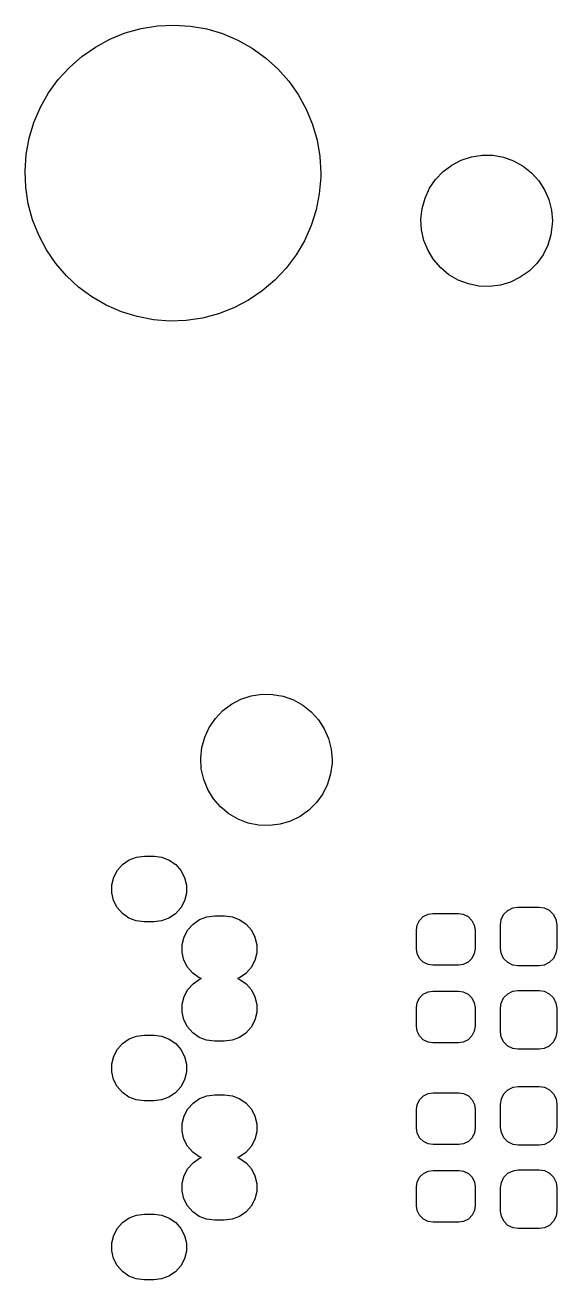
# Model space of a CAD drawing. Extents: x 2.43 to 5.08, y -5.32 to -2.66.
# Drawn here: x 2.426 to 2.872, y -3.728 to -2.676 of the extents above; entities that cross this region are included whole.
import ezdxf

# ---------------------------------------------------------------- set-up
doc = ezdxf.new("R2010")
doc.units = 0
doc.header["$MEASUREMENT"] = 0
doc.layers.add('BLACK', color=7, linetype='CONTINUOUS')

msp = doc.modelspace()

# ---------------------------------------------------------------- linework, layer by layer
at = {"layer": 'BLACK', "linetype": 'CONTINUOUS'}
for p, q in [((2.51003, -2.6826), (2.52337, -2.67888)), ((2.52337, -2.67888), (2.53704, -2.67666)), ((2.53704, -2.67666), (2.55087, -2.67599)), ((2.55087, -2.67599), (2.56468, -2.67686)), ((2.56468, -2.67686), (2.57832, -2.67926)), ((2.57832, -2.67926), (2.5916, -2.68317)), ((2.48502, -2.69437), (2.4972, -2.68779)), ((2.4972, -2.68779), (2.51003, -2.6826)), ((2.5916, -2.68317), (2.60436, -2.68854)), ((2.60436, -2.68854), (2.61645, -2.69529)), ((2.46323, -2.71139), (2.47365, -2.70227)), ((2.47365, -2.70227), (2.48502, -2.69437)), ((2.61645, -2.69529), (2.62771, -2.70335)), ((2.45389, -2.72162), (2.46323, -2.71139)), ((2.62771, -2.70335), (2.638, -2.71261)), ((2.638, -2.71261), (2.64719, -2.72297)), ((2.44576, -2.73282), (2.45389, -2.72162)), ((2.64719, -2.72297), (2.65517, -2.73428)), ((2.43892, -2.74486), (2.44576, -2.73282)), ((2.65517, -2.73428), (2.66184, -2.74641)), ((2.43346, -2.75758), (2.43892, -2.74486)), ((2.66184, -2.74641), (2.66712, -2.75922)), ((2.42946, -2.77084), (2.43346, -2.75758)), ((2.66712, -2.75922), (2.67093, -2.77252)), ((2.42696, -2.78446), (2.42946, -2.77084)), ((2.67093, -2.77252), (2.67324, -2.78618)), ((2.426, -2.79827), (2.42696, -2.78446)), ((2.67324, -2.78618), (2.67402, -2.8)), ((2.79183, -2.78919), (2.80042, -2.78638)), ((2.80042, -2.78638), (2.80934, -2.78502)), ((2.80934, -2.78502), (2.81838, -2.78513)), ((2.81838, -2.78513), (2.82727, -2.78671)), ((2.77659, -2.79878), (2.78382, -2.79336)), ((2.78382, -2.79336), (2.79183, -2.78919)), ((2.82727, -2.78671), (2.83578, -2.78973)), ((2.83578, -2.78973), (2.84369, -2.79409)), ((2.84369, -2.79409), (2.85078, -2.79969)), ((2.42658, -2.8121), (2.426, -2.79827)), ((2.67397, -2.80346), (2.67281, -2.81726)), ((2.67402, -2.8), (2.67397, -2.80346)), ((2.76526, -2.81277), (2.77035, -2.80531)), ((2.77035, -2.80531), (2.77659, -2.79878)), ((2.85078, -2.79969), (2.85686, -2.80637)), ((2.85686, -2.80637), (2.86176, -2.81395)), ((2.42869, -2.82578), (2.42658, -2.8121)), ((2.67281, -2.81726), (2.67012, -2.83084)), ((2.76146, -2.82097), (2.76526, -2.81277)), ((2.86176, -2.81395), (2.86537, -2.82224)), ((2.43232, -2.83915), (2.42869, -2.82578)), ((2.75905, -2.82967), (2.76146, -2.82097)), ((2.86537, -2.82224), (2.86757, -2.831)), ((2.43742, -2.85202), (2.43232, -2.83915)), ((2.67012, -2.83084), (2.66593, -2.84404)), ((2.75809, -2.83865), (2.75905, -2.82967)), ((2.75861, -2.84767), (2.75809, -2.83865)), ((2.86757, -2.831), (2.86831, -2.84)), ((2.66593, -2.84404), (2.6603, -2.85669)), ((2.76059, -2.85648), (2.75861, -2.84767)), ((2.86824, -2.84269), (2.86706, -2.85165)), ((2.86831, -2.84), (2.86824, -2.84269)), ((2.44392, -2.86424), (2.43742, -2.85202)), ((2.6603, -2.85669), (2.6533, -2.86863)), ((2.76399, -2.86485), (2.76059, -2.85648)), ((2.86706, -2.85165), (2.86444, -2.86029)), ((2.45174, -2.87567), (2.44392, -2.86424)), ((2.6533, -2.86863), (2.645, -2.87972)), ((2.76871, -2.87255), (2.76399, -2.86485)), ((2.86043, -2.86839), (2.85516, -2.87572)), ((2.86444, -2.86029), (2.86043, -2.86839)), ((2.46079, -2.88615), (2.45174, -2.87567)), ((2.645, -2.87972), (2.63552, -2.88981)), ((2.77462, -2.87938), (2.76871, -2.87255)), ((2.78157, -2.88515), (2.77462, -2.87938)), ((2.85516, -2.87572), (2.84877, -2.8821)), ((2.47095, -2.89556), (2.46079, -2.88615)), ((2.63552, -2.88981), (2.62498, -2.89878)), ((2.78937, -2.88971), (2.78157, -2.88515)), ((2.79781, -2.89293), (2.78937, -2.88971)), ((2.8333, -2.89132), (2.82465, -2.89391)), ((2.84141, -2.88734), (2.8333, -2.89132)), ((2.84877, -2.8821), (2.84141, -2.88734)), ((2.48209, -2.90377), (2.47095, -2.89556)), ((2.62498, -2.89878), (2.6135, -2.90652)), ((2.80666, -2.89473), (2.79781, -2.89293)), ((2.81569, -2.89506), (2.80666, -2.89473)), ((2.82465, -2.89391), (2.81569, -2.89506)), ((2.49408, -2.91069), (2.48209, -2.90377)), ((2.50677, -2.91624), (2.49408, -2.91069)), ((2.6135, -2.90652), (2.60123, -2.91294)), ((2.52, -2.92033), (2.50677, -2.91624)), ((2.5336, -2.92293), (2.52, -2.92033)), ((2.5474, -2.92399), (2.5336, -2.92293)), ((2.57494, -2.92148), (2.56124, -2.92351)), ((2.58832, -2.91795), (2.57494, -2.92148)), ((2.60123, -2.91294), (2.58832, -2.91795)), ((2.56124, -2.92351), (2.5474, -2.92399)), ((2.60707, -3.24092), (2.61565, -3.23811)), ((2.61565, -3.23811), (2.62458, -3.23675)), ((2.62458, -3.23675), (2.63361, -3.23686)), ((2.63361, -3.23686), (2.6425, -3.23844)), ((2.6425, -3.23844), (2.65102, -3.24146)), ((2.59183, -3.25052), (2.59905, -3.24509)), ((2.59905, -3.24509), (2.60707, -3.24092)), ((2.65102, -3.24146), (2.65893, -3.24582)), ((2.65893, -3.24582), (2.66602, -3.25142)), ((2.5805, -3.26451), (2.58559, -3.25705)), ((2.58559, -3.25705), (2.59183, -3.25052)), ((2.66602, -3.25142), (2.67209, -3.2581)), ((2.67209, -3.2581), (2.677, -3.26569)), ((2.5767, -3.2727), (2.5805, -3.26451)), ((2.677, -3.26569), (2.6806, -3.27397)), ((2.57428, -3.2814), (2.5767, -3.2727)), ((2.6806, -3.27397), (2.6828, -3.28273)), ((2.57332, -3.29039), (2.57428, -3.2814)), ((2.57384, -3.2994), (2.57332, -3.29039)), ((2.6828, -3.28273), (2.68354, -3.29173)), ((2.57583, -3.30821), (2.57384, -3.2994)), ((2.68348, -3.29442), (2.6823, -3.30338)), ((2.68354, -3.29173), (2.68348, -3.29442)), ((2.57923, -3.31658), (2.57583, -3.30821)), ((2.67967, -3.31202), (2.67567, -3.32012)), ((2.6823, -3.30338), (2.67967, -3.31202)), ((2.58395, -3.32429), (2.57923, -3.31658)), ((2.67567, -3.32012), (2.6704, -3.32746)), ((2.58986, -3.33111), (2.58395, -3.32429)), ((2.59681, -3.33688), (2.58986, -3.33111)), ((2.6704, -3.32746), (2.664, -3.33383)), ((2.60461, -3.34144), (2.59681, -3.33688)), ((2.61305, -3.34466), (2.60461, -3.34144)), ((2.64854, -3.34305), (2.63988, -3.34565)), ((2.65665, -3.33908), (2.64854, -3.34305)), ((2.664, -3.33383), (2.65665, -3.33908)), ((2.6219, -3.34646), (2.61305, -3.34466)), ((2.63093, -3.34679), (2.6219, -3.34646)), ((2.63988, -3.34565), (2.63093, -3.34679)), ((2.51329, -3.37558), (2.51949, -3.37324)), ((2.51949, -3.37324), (2.52606, -3.37244)), ((2.52606, -3.37244), (2.53394, -3.37244)), ((2.53394, -3.37244), (2.53423, -3.37244)), ((2.53423, -3.37244), (2.54079, -3.37331)), ((2.54079, -3.37331), (2.54696, -3.37571)), ((2.50033, -3.39012), (2.50343, -3.38427)), ((2.50343, -3.38427), (2.50784, -3.37933)), ((2.50784, -3.37933), (2.51329, -3.37558)), ((2.54696, -3.37571), (2.55238, -3.37952)), ((2.55238, -3.37952), (2.55673, -3.38451)), ((2.55673, -3.38451), (2.55977, -3.39039)), ((2.49869, -3.40317), (2.49872, -3.39655)), ((2.49872, -3.39655), (2.50033, -3.39012)), ((2.55977, -3.39039), (2.56131, -3.39683)), ((2.50023, -3.40961), (2.49869, -3.40317)), ((2.56128, -3.40345), (2.55967, -3.40988)), ((2.56131, -3.39683), (2.56128, -3.40345)), ((2.50327, -3.41549), (2.50023, -3.40961)), ((2.50762, -3.42048), (2.50327, -3.41549)), ((2.55657, -3.41573), (2.55216, -3.42067)), ((2.55967, -3.40988), (2.55657, -3.41573)), ((2.83084, -3.41785), (2.83519, -3.41572)), ((2.83519, -3.41572), (2.83943, -3.41509)), ((2.83943, -3.41509), (2.85715, -3.41509)), ((2.85715, -3.41509), (2.86136, -3.41571)), ((2.86136, -3.41571), (2.86572, -3.41784)), ((2.51304, -3.42429), (2.50762, -3.42048)), ((2.51921, -3.42669), (2.51304, -3.42429)), ((2.52577, -3.42756), (2.51921, -3.42669)), ((2.52606, -3.42756), (2.52577, -3.42756)), ((2.53394, -3.42756), (2.52606, -3.42756)), ((2.54051, -3.42676), (2.53394, -3.42756)), ((2.5467, -3.42442), (2.54051, -3.42676)), ((2.55216, -3.42067), (2.5467, -3.42442)), ((2.56689, -3.42933), (2.57235, -3.42558)), ((2.57235, -3.42558), (2.57854, -3.42324)), ((2.57854, -3.42324), (2.58512, -3.42244)), ((2.58512, -3.42244), (2.59299, -3.42244)), ((2.59299, -3.42244), (2.59328, -3.42244)), ((2.59328, -3.42244), (2.59985, -3.42331)), ((2.59985, -3.42331), (2.60602, -3.42571)), ((2.60602, -3.42571), (2.61143, -3.42952)), ((2.75477, -3.43041), (2.75676, -3.42634)), ((2.75676, -3.42634), (2.75995, -3.42314)), ((2.75995, -3.42314), (2.76401, -3.42115)), ((2.76401, -3.42115), (2.76797, -3.42057)), ((2.76797, -3.42057), (2.78963, -3.42057)), ((2.78963, -3.42057), (2.79356, -3.42114)), ((2.79356, -3.42114), (2.79763, -3.42313)), ((2.79763, -3.42313), (2.80083, -3.42632)), ((2.80083, -3.42632), (2.80283, -3.43039)), ((2.82467, -3.42986), (2.82528, -3.42564)), ((2.82528, -3.42564), (2.82741, -3.42128)), ((2.82741, -3.42128), (2.83084, -3.41785)), ((2.86572, -3.41784), (2.86915, -3.42126)), ((2.86915, -3.42126), (2.87129, -3.42561)), ((2.87129, -3.42561), (2.87191, -3.42986)), ((2.55939, -3.44012), (2.56249, -3.43427)), ((2.56249, -3.43427), (2.56689, -3.42933)), ((2.61143, -3.42952), (2.61579, -3.43451)), ((2.61579, -3.43451), (2.61882, -3.44039)), ((2.75419, -3.43435), (2.75477, -3.43041)), ((2.75419, -3.45009), (2.75419, -3.43435)), ((2.80283, -3.43039), (2.80341, -3.43435)), ((2.80341, -3.43435), (2.80341, -3.45009)), ((2.82467, -3.44954), (2.82467, -3.42986)), ((2.87191, -3.42986), (2.87191, -3.44954)), ((2.55774, -3.45317), (2.55778, -3.44655)), ((2.55778, -3.44655), (2.55939, -3.44012)), ((2.61882, -3.44039), (2.62037, -3.44683)), ((2.62037, -3.44683), (2.62033, -3.45345)), ((2.55929, -3.45961), (2.55774, -3.45317)), ((2.56232, -3.46549), (2.55929, -3.45961)), ((2.62033, -3.45345), (2.61872, -3.45988)), ((2.75477, -3.45405), (2.75419, -3.45009)), ((2.75677, -3.45812), (2.75477, -3.45405)), ((2.75997, -3.46131), (2.75677, -3.45812)), ((2.80084, -3.4581), (2.79765, -3.4613)), ((2.80283, -3.45403), (2.80084, -3.4581)), ((2.80341, -3.45009), (2.80283, -3.45403)), ((2.82529, -3.45379), (2.82467, -3.44954)), ((2.82743, -3.45814), (2.82529, -3.45379)), ((2.83086, -3.46156), (2.82743, -3.45814)), ((2.86917, -3.45812), (2.86574, -3.46155)), ((2.87129, -3.45376), (2.86917, -3.45812)), ((2.87191, -3.44954), (2.87129, -3.45376)), ((2.56668, -3.47048), (2.56232, -3.46549)), ((2.61562, -3.46573), (2.61122, -3.47067)), ((2.61872, -3.45988), (2.61562, -3.46573)), ((2.76404, -3.4633), (2.75997, -3.46131)), ((2.76797, -3.46387), (2.76404, -3.4633)), ((2.78963, -3.46387), (2.76797, -3.46387)), ((2.79359, -3.46329), (2.78963, -3.46387)), ((2.79765, -3.4613), (2.79359, -3.46329)), ((2.83521, -3.46369), (2.83086, -3.46156)), ((2.83943, -3.46431), (2.83521, -3.46369)), ((2.85715, -3.46431), (2.83943, -3.46431)), ((2.86139, -3.46368), (2.85715, -3.46431)), ((2.86574, -3.46155), (2.86139, -3.46368)), ((2.56249, -3.48427), (2.56689, -3.47933)), ((2.5721, -3.47429), (2.56668, -3.47048)), ((2.56689, -3.47933), (2.57235, -3.47558)), ((2.5739, -3.47499), (2.5721, -3.47429)), ((2.57235, -3.47558), (2.5739, -3.47499)), ((2.60576, -3.47442), (2.60421, -3.47501)), ((2.60421, -3.47501), (2.60602, -3.47571)), ((2.61122, -3.47067), (2.60576, -3.47442)), ((2.60602, -3.47571), (2.61143, -3.47952)), ((2.61143, -3.47952), (2.61579, -3.48451)), ((2.55778, -3.49655), (2.55939, -3.49012)), ((2.55939, -3.49012), (2.56249, -3.48427)), ((2.61579, -3.48451), (2.61882, -3.49039)), ((2.61882, -3.49039), (2.62037, -3.49683)), ((2.75676, -3.4913), (2.75995, -3.4881)), ((2.75995, -3.4881), (2.76401, -3.48611)), ((2.76401, -3.48611), (2.76797, -3.48553)), ((2.76797, -3.48553), (2.78963, -3.48553)), ((2.78963, -3.48553), (2.79356, -3.4861)), ((2.79356, -3.4861), (2.79763, -3.48809)), ((2.79763, -3.48809), (2.80083, -3.49128)), ((2.82741, -3.49128), (2.83084, -3.48785)), ((2.83084, -3.48785), (2.83519, -3.48572)), ((2.83519, -3.48572), (2.83943, -3.48509)), ((2.83943, -3.48509), (2.85715, -3.48509)), ((2.85715, -3.48509), (2.86136, -3.48571)), ((2.86136, -3.48571), (2.86572, -3.48784)), ((2.86572, -3.48784), (2.86915, -3.49126)), ((2.55774, -3.50317), (2.55778, -3.49655)), ((2.62037, -3.49683), (2.62033, -3.50345)), ((2.75419, -3.49931), (2.75477, -3.49537)), ((2.75419, -3.51505), (2.75419, -3.49931)), ((2.75477, -3.49537), (2.75676, -3.4913)), ((2.80083, -3.49128), (2.80283, -3.49535)), ((2.80283, -3.49535), (2.80341, -3.49931)), ((2.80341, -3.49931), (2.80341, -3.51505)), ((2.82467, -3.49986), (2.82528, -3.49564)), ((2.82467, -3.51954), (2.82467, -3.49986)), ((2.82528, -3.49564), (2.82741, -3.49128)), ((2.86915, -3.49126), (2.87129, -3.49561)), ((2.87129, -3.49561), (2.87191, -3.49986)), ((2.87191, -3.49986), (2.87191, -3.51954)), ((2.55929, -3.50961), (2.55774, -3.50317)), ((2.56232, -3.51549), (2.55929, -3.50961)), ((2.61872, -3.50988), (2.61562, -3.51573)), ((2.62033, -3.50345), (2.61872, -3.50988)), ((2.51949, -3.52324), (2.52606, -3.52244)), ((2.52606, -3.52244), (2.53394, -3.52244)), ((2.53394, -3.52244), (2.53423, -3.52244)), ((2.53423, -3.52244), (2.54079, -3.52331)), ((2.56668, -3.52048), (2.56232, -3.51549)), ((2.5721, -3.52429), (2.56668, -3.52048)), ((2.61122, -3.52067), (2.60576, -3.52442)), ((2.61562, -3.51573), (2.61122, -3.52067)), ((2.75477, -3.51901), (2.75419, -3.51505)), ((2.75677, -3.52308), (2.75477, -3.51901)), ((2.80283, -3.51899), (2.80084, -3.52306)), ((2.80341, -3.51505), (2.80283, -3.51899)), ((2.82529, -3.52379), (2.82467, -3.51954)), ((2.87191, -3.51954), (2.87129, -3.52376)), ((2.50343, -3.53427), (2.50784, -3.52933)), ((2.50784, -3.52933), (2.51329, -3.52558)), ((2.51329, -3.52558), (2.51949, -3.52324)), ((2.54079, -3.52331), (2.54696, -3.52571)), ((2.54696, -3.52571), (2.55238, -3.52952)), ((2.55238, -3.52952), (2.55673, -3.53451)), ((2.57826, -3.52669), (2.5721, -3.52429)), ((2.58483, -3.52756), (2.57826, -3.52669)), ((2.58512, -3.52756), (2.58483, -3.52756)), ((2.59299, -3.52756), (2.58512, -3.52756)), ((2.59957, -3.52676), (2.59299, -3.52756)), ((2.60576, -3.52442), (2.59957, -3.52676)), ((2.75997, -3.52627), (2.75677, -3.52308)), ((2.76404, -3.52826), (2.75997, -3.52627)), ((2.76797, -3.52883), (2.76404, -3.52826)), ((2.78963, -3.52883), (2.76797, -3.52883)), ((2.79359, -3.52825), (2.78963, -3.52883)), ((2.79765, -3.52626), (2.79359, -3.52825)), ((2.80084, -3.52306), (2.79765, -3.52626)), ((2.82743, -3.52814), (2.82529, -3.52379)), ((2.83086, -3.53156), (2.82743, -3.52814)), ((2.83521, -3.53369), (2.83086, -3.53156)), ((2.86574, -3.53155), (2.86139, -3.53368)), ((2.86917, -3.52812), (2.86574, -3.53155)), ((2.87129, -3.52376), (2.86917, -3.52812)), ((2.49872, -3.54655), (2.50033, -3.54012)), ((2.50033, -3.54012), (2.50343, -3.53427)), ((2.55673, -3.53451), (2.55977, -3.54039)), ((2.55977, -3.54039), (2.56131, -3.54683)), ((2.83943, -3.53431), (2.83521, -3.53369)), ((2.85715, -3.53431), (2.83943, -3.53431)), ((2.86139, -3.53368), (2.85715, -3.53431)), ((2.49869, -3.55317), (2.49872, -3.54655)), ((2.50023, -3.55961), (2.49869, -3.55317)), ((2.56128, -3.55345), (2.55967, -3.55988)), ((2.56131, -3.54683), (2.56128, -3.55345)), ((2.50327, -3.56549), (2.50023, -3.55961)), ((2.55967, -3.55988), (2.55657, -3.56573)), ((2.50762, -3.57048), (2.50327, -3.56549)), ((2.51304, -3.57429), (2.50762, -3.57048)), ((2.51921, -3.57669), (2.51304, -3.57429)), ((2.5467, -3.57442), (2.54051, -3.57676)), ((2.55216, -3.57067), (2.5467, -3.57442)), ((2.55657, -3.56573), (2.55216, -3.57067)), ((2.57235, -3.57558), (2.57854, -3.57324)), ((2.57854, -3.57324), (2.58512, -3.57244)), ((2.58512, -3.57244), (2.59299, -3.57244)), ((2.59299, -3.57244), (2.59328, -3.57244)), ((2.59328, -3.57244), (2.59985, -3.57331)), ((2.59985, -3.57331), (2.60602, -3.57571)), ((2.75696, -3.57664), (2.76015, -3.57344)), ((2.76015, -3.57344), (2.76421, -3.57145)), ((2.76421, -3.57145), (2.76817, -3.57087)), ((2.76817, -3.57087), (2.78983, -3.57087)), ((2.78983, -3.57087), (2.79376, -3.57144)), ((2.79376, -3.57144), (2.79783, -3.57343)), ((2.79783, -3.57343), (2.80103, -3.57662)), ((2.82548, -3.57594), (2.82761, -3.57158)), ((2.82761, -3.57158), (2.83104, -3.56815)), ((2.83104, -3.56815), (2.83539, -3.56602)), ((2.83539, -3.56602), (2.83963, -3.56539)), ((2.83963, -3.56539), (2.85735, -3.56539)), ((2.85735, -3.56539), (2.86156, -3.56601)), ((2.86156, -3.56601), (2.86592, -3.56814)), ((2.86592, -3.56814), (2.86935, -3.57156)), ((2.86935, -3.57156), (2.87149, -3.57591)), ((2.52577, -3.57756), (2.51921, -3.57669)), ((2.52606, -3.57756), (2.52577, -3.57756)), ((2.53394, -3.57756), (2.52606, -3.57756)), ((2.54051, -3.57676), (2.53394, -3.57756)), ((2.55939, -3.59012), (2.56249, -3.58427)), ((2.56249, -3.58427), (2.56689, -3.57933)), ((2.56689, -3.57933), (2.57235, -3.57558)), ((2.60602, -3.57571), (2.61143, -3.57952)), ((2.61143, -3.57952), (2.61579, -3.58451)), ((2.61579, -3.58451), (2.61882, -3.59039)), ((2.75439, -3.58465), (2.75497, -3.58071)), ((2.75439, -3.60039), (2.75439, -3.58465)), ((2.75497, -3.58071), (2.75696, -3.57664)), ((2.80103, -3.57662), (2.80303, -3.58069)), ((2.80303, -3.58069), (2.80361, -3.58465)), ((2.80361, -3.58465), (2.80361, -3.60039)), ((2.82487, -3.58016), (2.82548, -3.57594)), ((2.82487, -3.59984), (2.82487, -3.58016)), ((2.87149, -3.57591), (2.87211, -3.58016)), ((2.87211, -3.58016), (2.87211, -3.59984)), ((2.55778, -3.59655), (2.55939, -3.59012)), ((2.61882, -3.59039), (2.62037, -3.59683)), ((2.55774, -3.60317), (2.55778, -3.59655)), ((2.55929, -3.60961), (2.55774, -3.60317)), ((2.62033, -3.60345), (2.61872, -3.60988)), ((2.62037, -3.59683), (2.62033, -3.60345)), ((2.75497, -3.60435), (2.75439, -3.60039)), ((2.75697, -3.60842), (2.75497, -3.60435)), ((2.80303, -3.60433), (2.80104, -3.6084)), ((2.80361, -3.60039), (2.80303, -3.60433)), ((2.82549, -3.60409), (2.82487, -3.59984)), ((2.82763, -3.60844), (2.82549, -3.60409)), ((2.87149, -3.60406), (2.86937, -3.60842)), ((2.87211, -3.59984), (2.87149, -3.60406)), ((2.56232, -3.61549), (2.55929, -3.60961)), ((2.56668, -3.62048), (2.56232, -3.61549)), ((2.61562, -3.61573), (2.61122, -3.62067)), ((2.61872, -3.60988), (2.61562, -3.61573)), ((2.76017, -3.61161), (2.75697, -3.60842)), ((2.76424, -3.6136), (2.76017, -3.61161)), ((2.76817, -3.61417), (2.76424, -3.6136)), ((2.78983, -3.61417), (2.76817, -3.61417)), ((2.79379, -3.61359), (2.78983, -3.61417)), ((2.79785, -3.6116), (2.79379, -3.61359)), ((2.80104, -3.6084), (2.79785, -3.6116)), ((2.83106, -3.61186), (2.82763, -3.60844)), ((2.83541, -3.61399), (2.83106, -3.61186)), ((2.83963, -3.61461), (2.83541, -3.61399)), ((2.85735, -3.61461), (2.83963, -3.61461)), ((2.86159, -3.61398), (2.85735, -3.61461)), ((2.86594, -3.61185), (2.86159, -3.61398)), ((2.86937, -3.60842), (2.86594, -3.61185)), ((2.5721, -3.62429), (2.56668, -3.62048)), ((2.56689, -3.62933), (2.57235, -3.62558)), ((2.5739, -3.62499), (2.5721, -3.62429)), ((2.57235, -3.62558), (2.5739, -3.62499)), ((2.60576, -3.62442), (2.60421, -3.62501)), ((2.60421, -3.62501), (2.60602, -3.62571)), ((2.61122, -3.62067), (2.60576, -3.62442)), ((2.60602, -3.62571), (2.61143, -3.62952)), ((2.55939, -3.64012), (2.56249, -3.63427)), ((2.56249, -3.63427), (2.56689, -3.62933)), ((2.61143, -3.62952), (2.61579, -3.63451)), ((2.61579, -3.63451), (2.61882, -3.64039)), ((2.75696, -3.6416), (2.76015, -3.6384)), ((2.76015, -3.6384), (2.76421, -3.63641)), ((2.76421, -3.63641), (2.76817, -3.63583)), ((2.76817, -3.63583), (2.78983, -3.63583)), ((2.78983, -3.63583), (2.79376, -3.6364)), ((2.79376, -3.6364), (2.79783, -3.63839)), ((2.79783, -3.63839), (2.80103, -3.64158)), ((2.82761, -3.64158), (2.83104, -3.63815)), ((2.83104, -3.63815), (2.83539, -3.63602)), ((2.83539, -3.63602), (2.83963, -3.63539)), ((2.83963, -3.63539), (2.85735, -3.63539)), ((2.85735, -3.63539), (2.86156, -3.63601)), ((2.86156, -3.63601), (2.86592, -3.63814)), ((2.86592, -3.63814), (2.86935, -3.64156)), ((2.55774, -3.65317), (2.55778, -3.64655)), ((2.55778, -3.64655), (2.55939, -3.64012)), ((2.61882, -3.64039), (2.62037, -3.64683)), ((2.62037, -3.64683), (2.62033, -3.65345)), ((2.75439, -3.64961), (2.75497, -3.64567)), ((2.75497, -3.64567), (2.75696, -3.6416)), ((2.80103, -3.64158), (2.80303, -3.64565)), ((2.80303, -3.64565), (2.80361, -3.64961)), ((2.82487, -3.65016), (2.82548, -3.64594)), ((2.82548, -3.64594), (2.82761, -3.64158)), ((2.86935, -3.64156), (2.87149, -3.64591)), ((2.87149, -3.64591), (2.87211, -3.65016)), ((2.55929, -3.65961), (2.55774, -3.65317)), ((2.62033, -3.65345), (2.61872, -3.65988)), ((2.75439, -3.66535), (2.75439, -3.64961)), ((2.80361, -3.64961), (2.80361, -3.66535)), ((2.82487, -3.66984), (2.82487, -3.65016)), ((2.87211, -3.65016), (2.87211, -3.66984)), ((2.56232, -3.66549), (2.55929, -3.65961)), ((2.56668, -3.67048), (2.56232, -3.66549)), ((2.61562, -3.66573), (2.61122, -3.67067)), ((2.61872, -3.65988), (2.61562, -3.66573)), ((2.75497, -3.66931), (2.75439, -3.66535)), ((2.75697, -3.67338), (2.75497, -3.66931)), ((2.80303, -3.66929), (2.80104, -3.67336)), ((2.80361, -3.66535), (2.80303, -3.66929)), ((2.82549, -3.67409), (2.82487, -3.66984)), ((2.87211, -3.66984), (2.87149, -3.67406)), ((2.50343, -3.68427), (2.50784, -3.67933)), ((2.50784, -3.67933), (2.51329, -3.67558)), ((2.51329, -3.67558), (2.51949, -3.67324)), ((2.51949, -3.67324), (2.52606, -3.67244)), ((2.52606, -3.67244), (2.53394, -3.67244)), ((2.53394, -3.67244), (2.53423, -3.67244)), ((2.53423, -3.67244), (2.54079, -3.67331)), ((2.54079, -3.67331), (2.54696, -3.67571)), ((2.54696, -3.67571), (2.55238, -3.67952)), ((2.55238, -3.67952), (2.55673, -3.68451)), ((2.5721, -3.67429), (2.56668, -3.67048)), ((2.57826, -3.67669), (2.5721, -3.67429)), ((2.58483, -3.67756), (2.57826, -3.67669)), ((2.58512, -3.67756), (2.58483, -3.67756)), ((2.59299, -3.67756), (2.58512, -3.67756)), ((2.59957, -3.67676), (2.59299, -3.67756)), ((2.60576, -3.67442), (2.59957, -3.67676)), ((2.61122, -3.67067), (2.60576, -3.67442)), ((2.76017, -3.67657), (2.75697, -3.67338)), ((2.76424, -3.67856), (2.76017, -3.67657)), ((2.76817, -3.67913), (2.76424, -3.67856)), ((2.78983, -3.67913), (2.76817, -3.67913)), ((2.79379, -3.67855), (2.78983, -3.67913)), ((2.79785, -3.67656), (2.79379, -3.67855)), ((2.80104, -3.67336), (2.79785, -3.67656)), ((2.82763, -3.67844), (2.82549, -3.67409)), ((2.83106, -3.68186), (2.82763, -3.67844)), ((2.86937, -3.67842), (2.86594, -3.68185)), ((2.87149, -3.67406), (2.86937, -3.67842)), ((2.49872, -3.69655), (2.50033, -3.69012)), ((2.50033, -3.69012), (2.50343, -3.68427)), ((2.55673, -3.68451), (2.55977, -3.69039)), ((2.55977, -3.69039), (2.56131, -3.69683)), ((2.83541, -3.68399), (2.83106, -3.68186)), ((2.83963, -3.68461), (2.83541, -3.68399)), ((2.85735, -3.68461), (2.83963, -3.68461)), ((2.86159, -3.68398), (2.85735, -3.68461)), ((2.86594, -3.68185), (2.86159, -3.68398)), ((2.49869, -3.70317), (2.49872, -3.69655)), ((2.56131, -3.69683), (2.56128, -3.70345)), ((2.50023, -3.70961), (2.49869, -3.70317)), ((2.50327, -3.71549), (2.50023, -3.70961)), ((2.55967, -3.70988), (2.55657, -3.71573)), ((2.56128, -3.70345), (2.55967, -3.70988)), ((2.50762, -3.72048), (2.50327, -3.71549)), ((2.51304, -3.72429), (2.50762, -3.72048)), ((2.55216, -3.72067), (2.5467, -3.72442)), ((2.55657, -3.71573), (2.55216, -3.72067)), ((2.51921, -3.72669), (2.51304, -3.72429)), ((2.52577, -3.72756), (2.51921, -3.72669)), ((2.52606, -3.72756), (2.52577, -3.72756)), ((2.53394, -3.72756), (2.52606, -3.72756)), ((2.54051, -3.72676), (2.53394, -3.72756)), ((2.5467, -3.72442), (2.54051, -3.72676))]:
    msp.add_line(p, q, dxfattribs=at)

doc.saveas('drawing.dxf')
